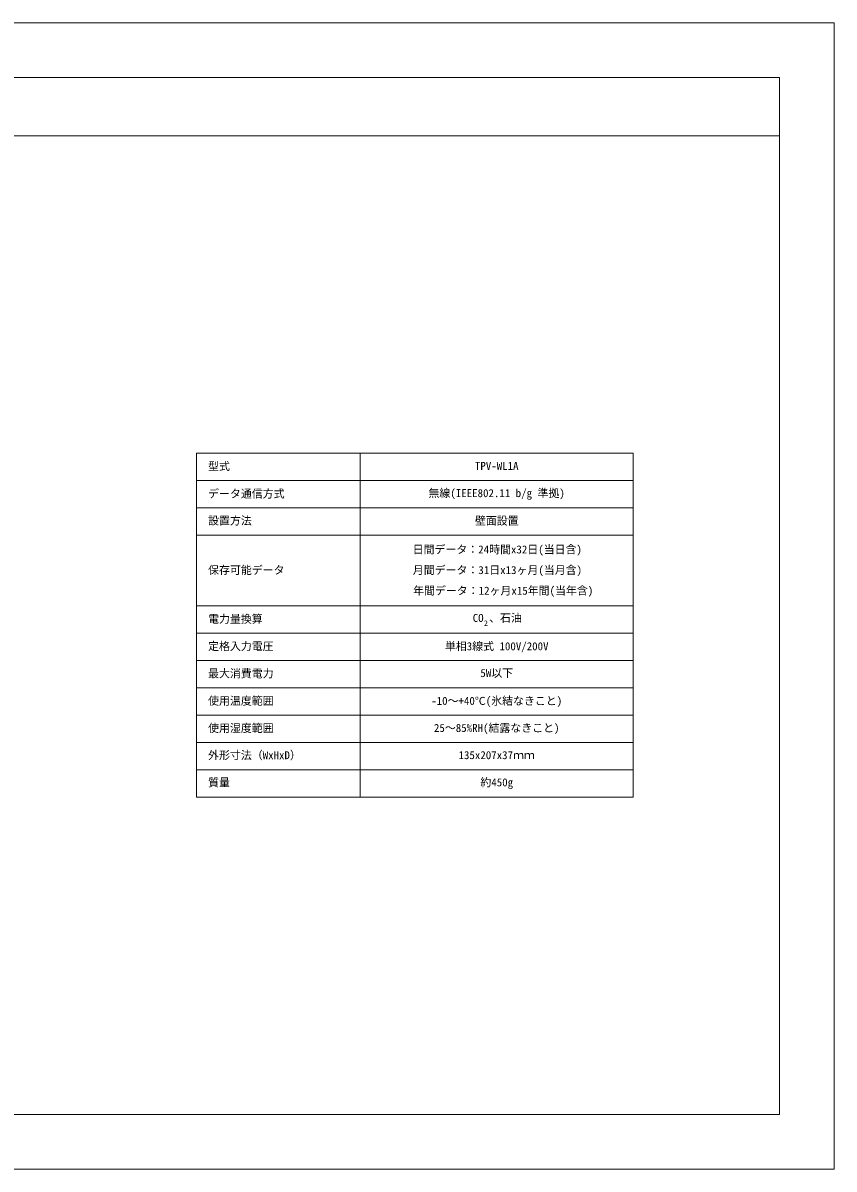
# Model space of a CAD drawing. Units: millimetres, scale not verified. Extents: x -742 to 742, y -525 to 525.
# Drawn here: x 0 to 742, y -525 to 525 of the extents above; entities that cross this region are included whole.
import ezdxf
from ezdxf.enums import TextEntityAlignment as Align

# ---------------------------------------------------------------- set-up
doc = ezdxf.new("R2010")
doc.units = ezdxf.units.MM
doc.header["$LTSCALE"] = 5
for name, color, linetype, lineweight in [('0-0_0', 7, 'Continuous', 18), ('0-2_用紙枠', 7, 'Continuous', 18), ('0-3_図面枠', 7, 'Continuous', 18)]:
    doc.layers.add(name, color=color, linetype=linetype, lineweight=lineweight)
doc.styles.add('ＭＳ ゴシック', font='')
doc.styles.get('ＭＳ ゴシック').set_extended_font_data('MS Gothic')

msp = doc.modelspace()

# ---------------------------------------------------------------- linework, layer by layer
at = {"layer": '0-0_0'}
for p, q in [((158.75, 130.847), (558.75, 130.847)), ((158.75, 130.847), (158.75, -184.153)), ((308.75, 130.847), (308.75, -184.153)), ((558.75, 130.847), (558.75, -184.153)), ((158.75, 105.847), (558.75, 105.847)), ((158.75, 80.847), (558.75, 80.847)), ((158.75, 55.847), (558.75, 55.847)), ((158.75, -9.153), (558.75, -9.153)), ((158.75, -34.153), (558.75, -34.153)), ((158.75, -59.153), (558.75, -59.153)), ((158.75, -84.153), (558.75, -84.153)), ((158.75, -109.153), (558.75, -109.153)), ((158.75, -134.153), (558.75, -134.153)), ((158.75, -159.153), (558.75, -159.153)), ((158.75, -184.153), (558.75, -184.153))]:
    msp.add_line(p, q, dxfattribs=at)
at = {"layer": '0-2_用紙枠'}
msp.add_lwpolyline([(-742.5, -525), (742.5, -525), (742.5, 525), (-742.5, 525)], close=True, dxfattribs=at)
at = {"layer": '0-3_図面枠'}
msp.add_line((692.5, 421.694), (-642.5, 421.694), dxfattribs=at)
msp.add_lwpolyline([(692.5, -475), (692.5, 475), (-642.5, 475), (-642.5, -475)], close=True, dxfattribs=at)

# ---------------------------------------------------------------- texts
at = {"layer": '0-0_0', "style": 'ＭＳ ゴシック'}
for s, height, p in [('  型式', 7.331, (159.5, 112.978)), ('TPV-WL1A', 7.331, (413.75, 113.347)), ('  データ通信方式', 7.331, (159.5, 87.864)), ('無線(IEEE802.11 b/g 準拠)', 7.331, (371.25, 88.376)), ('  設置方法', 7.331, (159.5, 63.177)), ('壁面設置', 7.331, (413.75, 63.063)), ('日間データ：24時間x32日(当日含)\u3000\u3000', 7.331, (356.778, 36.775)), ('  保存可能データ', 7.331, (159.5, 17.864)), ('月間データ：31日x13ヶ月(当月含) \u3000\u3000', 7.331, (356.892, 17.893)), ('年間データ：12ヶ月x15年間(当年含)', 7.331, (357.148, -0.99)), ('  電力量換算', 7.331, (159.5, -26.88)), ('CO', 7.331, (411.75, -25.971)), ('、石油', 7.331, (426.75, -25.971)), ('2', 5.132, (422, -29.018)), ('  定格入力電圧', 7.331, (159.5, -51.88)), ('単相3線式 100V/200V', 7.331, (386.25, -51.908)), ('  最大消費電力', 7.331, (159.5, -76.852)), ('5W以下', 7.331, (418.75, -76.454)), ('  使用温度範囲', 7.331, (159.5, -101.908)), ('-10～+40℃(氷結なきこと)', 7.331, (373.75, -101.937)), ('  使用湿度範囲', 7.331, (159.5, -126.908)), ('25～85%RH(結露なきこと)', 7.331, (376.25, -126.738)), ('  外形寸法（WxHxD）', 7.331, (159.5, -151.738)), ('135x207x37ｍｍ', 7.331, (398.75, -151.653)), ('  質量', 7.331, (159.5, -176.738)), ('約450g', 7.331, (418.75, -176.596))]:
    msp.add_text(s, height=height, dxfattribs=at).set_placement(p, align=Align.BOTTOM_LEFT)

doc.saveas('drawing.dxf')
